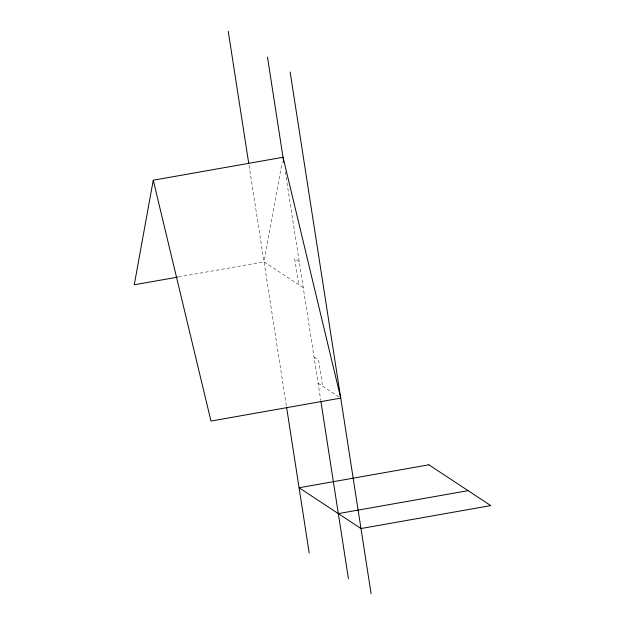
<?xml version="1.0" encoding="UTF-8"?>
<svg xmlns="http://www.w3.org/2000/svg" width="625" height="625" viewBox="0 0 625 625"><rect width="100%" height="100%" fill="white"/><g stroke="black" fill="none" stroke-linecap="round" stroke-linejoin="round"><path stroke-width="0.47" stroke-dasharray="3.12 2.34" d="M303.266 287.695L264.016 261.844L282.148 162.07M178.477 276.969L264.016 261.844M299.211 261.609L294.68 258.625L298.734 284.711M314.031 357.094L318.562 360.078L322.609 386.164M318.078 383.18L339.125 397.039M285.289 171.867L320.758 400.414M249.039 165.297L286.453 406.383"/><path stroke-width="0.94" d="M153.258 180.219L210.977 421.062L340.742 398.109L283.023 157.273L153.258 180.219L134.258 284.789L177.508 277.141M338.32 513.609L468.086 490.656M290.141 72.039L371.102 593.75M267.477 57.109L283.789 162.219M320.906 401.383L348.445 578.82M228.234 31.25L248.734 163.367M286.602 407.344L309.195 552.961M428.844 464.797L299.078 487.75L360.984 528.539L490.742 505.586L428.844 464.797"/></g></svg>
